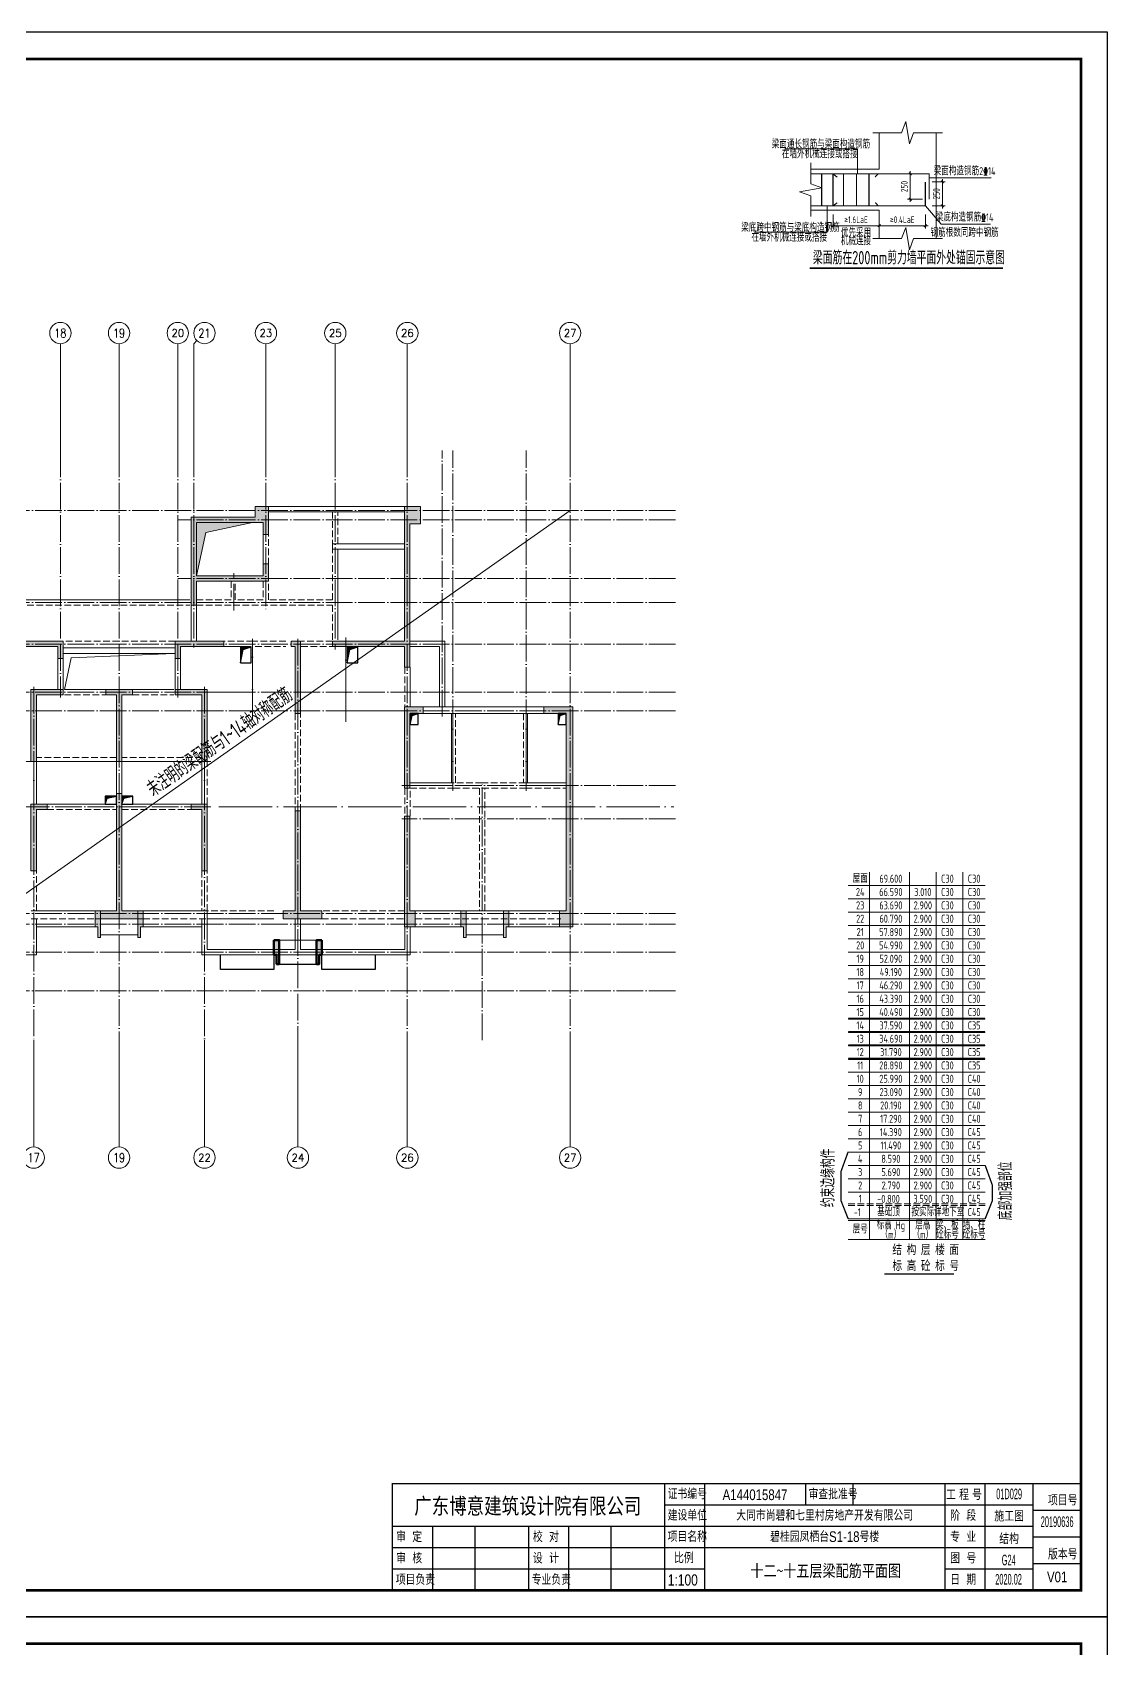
# Model space of a CAD drawing. Extents: x 5874492 to 7194610, y -939842 to -279257.
# Drawn here: x 7098635 to 7138925, y -761352 to -700764 of the extents above; entities that cross this region are included whole.
import ezdxf
from ezdxf.enums import TextEntityAlignment as Align

# ---------------------------------------------------------------- set-up
doc = ezdxf.new("R2010")
doc.units = 0
doc.header["$LTSCALE"] = 1000
doc.linetypes.add('DASH', pattern=[0.35, 0.25, -0.1])
doc.linetypes.add('DOTE', pattern=[2.42, 2, -0.2, 0.02, -0.2])
for name, color, linetype, lineweight in [('A-墙体', 140, 'Continuous', 50), ('A-大样-填充', 8, 'Continuous', 9), ('A-标注-轴号', 3, 'Continuous', 15), ('A-标注-轴号文字', 7, 'Continuous', 15), ('A-轴线-塔楼', 1, 'DOTE', 9), ('A-轴线-隔墙', 41, 'DOTE', 9), ('S-基础-DIM', 3, 'Continuous', 20), ('S-基础-DQ', 6, 'Continuous', 20), ('S-墙柱-HATCH', 251, 'Continuous', 20), ('S-墙柱-REIN', 1, 'Continuous', 20), ('S-墙柱-WALL', 6, 'Continuous', 20), ('S-大样-DIM', 3, 'Continuous', 20), ('S-大样-HATCH', 251, 'Continuous', 20), ('S-大样-实线', 2, 'Continuous', 20), ('S-板-BEAM', 4, 'DASH', 20), ('S-板-BEAM-CON', 2, 'Continuous', 20), ('S-板-板面填充', 251, 'Continuous', 20), ('S-板-模板线条', 140, 'Continuous', 20), ('S-板-洞口边线', 211, 'Continuous', 20), ('S-梁-垂直原位标注', 140, 'Continuous', 20), ('S-轴网-轴号', 3, 'Continuous', 20), ('S-轴网-轴线', 1, 'DOTE', 9), ('S-通用-TEXT', 7, 'Continuous', 20), ('S-通用-THIN', 7, 'Continuous', 20)]:
    doc.layers.add(name, color=color, linetype=linetype, lineweight=lineweight)
for name, color, linetype in [('HOLE', 5, 'Continuous'), ('HOLE_HATCH', 9, 'Continuous'), ('Y-云图图框', 7, 'Continuous')]:
    doc.layers.add(name, color=color, linetype=linetype)
doc.styles.add('_TCH_AXIS', font='COMPLEX.shx', dxfattribs={"bigfont": 'hztxt.shx'})
doc.styles.add('_YT_Name', font='', dxfattribs={"width": 0.8})
doc.styles.add('_YT_Sign_Text', font='ros.shx', dxfattribs={"width": 0.8, "bigfont": 'hztxt.shx'})
doc.styles.add('COMPLEX', font='COMPLEX')
doc.styles.get("Standard").update_dxf_attribs({"font": 'gbenor.shx', "bigfont": 'gbcbig.shx'})
doc.styles.add('TSSD_Dimension', font='tssdeng.shx', dxfattribs={"width": 0.7, "bigfont": 'tssdchn.shx'})
doc.styles.add('TSSD_NORM', font='tssdeng.shx', dxfattribs={"width": 0.7, "bigfont": 'tssdchn.shx'})
doc.styles.add('TSSD_Rein', font='tssdeng.shx', dxfattribs={"width": 0.7, "bigfont": 'hztxt.shx'})
doc.styles.get('_YT_Name').set_extended_font_data('SimHei')
doc.dimstyles.new('TSSD_20_100', dxfattribs={"dimtxt": 250, "dimasz": 100, "dimexe": 100, "dimexo": 250, "dimgap": 100, "dimtad": 1, "dimdec": 0, "dimlfac": 0.2, "dimzin": 0, "dimdsep": 46, "dimtxsty": 'TSSD_Dimension', "dimblk": 'ARCHTICK', "dimcen": 0, "dimdle": 100, "dimclrt": 7, "dimadec": 0, "dimazin": 0, "dimtfac": 1, "dimtdec": 0, "dimtix": 1, "dimtmove": 2, "dimatfit": 3, "dimfxl": 0, "dimtolj": 1, "dimtzin": 0, "dimarcsym": 0})

# ---------------------------------------------------------------- blocks, each defined once
blk = doc.blocks.new('20191023.11405152')
at = {"layer": 'S-大样-HATCH'}
h = blk.add_hatch(color=256, dxfattribs=at)
h.dxf.hatch_style = 1
h.paths.add_polyline_path([(-100, 0), (0, 0), (0, -400), (100, -400), (100, 600), (-100, 600)])
at = {"layer": 'S-大样-实线'}
blk.add_lwpolyline([(-100, 0), (0, 0), (0, -400), (100, -400), (100, 600), (-100, 600)], close=True, dxfattribs=at)
blk = doc.blocks.new('_ArchTick')
at = {"color": 0, "linetype": 'ByBlock', "const_width": 0.4}
blk.add_lwpolyline([(-0.5, -0.5), (0.5, 0.5)], dxfattribs=at)
blk = doc.blocks.new('*D2371')
at = {"layer": 'Defpoints', "color": 0, "transparency": 16777216}
for p in [(5840, 3537), (6546, 3537), (6546, 2583)]:
    blk.add_point(p, dxfattribs=at)
at = {"layer": 'S-基础-DIM', "color": 0, "lineweight": -2, "transparency": 16777216}
for p, q in [((5840, 2483), (5840, 3637)), ((6296, 3537), (5740, 3537)), ((6296, 2583), (5740, 2583))]:
    blk.add_line(p, q, dxfattribs=at)
at = {"layer": 'S-基础-DIM', "color": 0, "lineweight": -2, "transparency": 16777216, "xscale": 100, "yscale": 100, "zscale": 100}
for p, rotation in [((5840, 3537), 90), ((5840, 2583), 270)]:
    blk.add_blockref('_ArchTick', p, dxfattribs=dict(at, rotation=rotation))
at = {"layer": 'S-基础-DIM', "color": 7, "transparency": 16777216, "insert": (5615, 3060), "char_height": 250, "attachment_point": 5, "rotation": 90, "style": 'TSSD_Dimension'}
blk.add_mtext('\\A1;250', dxfattribs=at)
blk = doc.blocks.new('*D2372')
at = {"layer": 'Defpoints', "color": 0, "transparency": 16777216}
for p in [(6405, 3237), (7044, 3237), (6405, 2338)]:
    blk.add_point(p, dxfattribs=at)
at = {"layer": 'S-基础-DIM', "color": 0, "lineweight": -2, "transparency": 16777216}
for p, q in [((6655, 3237), (7144, 3237)), ((7044, 2238), (7044, 3337)), ((6655, 2338), (7144, 2338))]:
    blk.add_line(p, q, dxfattribs=at)
at = {"layer": 'S-基础-DIM', "color": 0, "lineweight": -2, "transparency": 16777216, "xscale": 100, "yscale": 100, "zscale": 100}
for p, rotation in [((7044, 3237), 90), ((7044, 2338), 270)]:
    blk.add_blockref('_ArchTick', p, dxfattribs=dict(at, rotation=rotation))
at = {"layer": 'S-基础-DIM', "color": 7, "transparency": 16777216, "insert": (6819, 2788), "char_height": 250, "attachment_point": 5, "rotation": 90, "style": 'TSSD_Dimension'}
blk.add_mtext('\\A1;250', dxfattribs=at)
blk = doc.blocks.new('*D2369')
at = {"layer": 'Defpoints', "color": 0, "transparency": 16777216}
for p in [(2947, 2257), (4676, 2257), (4676, 1593)]:
    blk.add_point(p, dxfattribs=at)
at = {"layer": 'S-基础-DIM', "color": 0, "lineweight": -2, "transparency": 16777216}
for p, q in [((2947, 2007), (2947, 1493)), ((4676, 2007), (4676, 1493)), ((2847, 1593), (4776, 1593))]:
    blk.add_line(p, q, dxfattribs=at)
at = {"layer": 'S-基础-DIM', "color": 0, "lineweight": -2, "transparency": 16777216, "xscale": 100, "yscale": 100, "zscale": 100, "rotation": 180}
blk.add_blockref('_ArchTick', (2947, 1593), dxfattribs=at)
at = {"layer": 'S-基础-DIM', "color": 0, "lineweight": -2, "transparency": 16777216, "xscale": 100, "yscale": 100, "zscale": 100}
blk.add_blockref('_ArchTick', (4676, 1593), dxfattribs=at)
at = {"layer": 'S-基础-DIM', "color": 7, "transparency": 16777216, "insert": (3811, 1818), "char_height": 250, "attachment_point": 5, "style": 'TSSD_Dimension'}
blk.add_mtext('\\A1;≥1.6LaE', dxfattribs=at)
blk = doc.blocks.new('*D2370')
at = {"layer": 'Defpoints', "color": 0, "transparency": 16777216}
for p in [(4676, 2257), (6405, 2257), (6405, 1593)]:
    blk.add_point(p, dxfattribs=at)
at = {"layer": 'S-基础-DIM', "color": 0, "lineweight": -2, "transparency": 16777216}
for p, q in [((4676, 2007), (4676, 1493)), ((6405, 2007), (6405, 1493)), ((4576, 1593), (6505, 1593))]:
    blk.add_line(p, q, dxfattribs=at)
at = {"layer": 'S-基础-DIM', "color": 0, "lineweight": -2, "transparency": 16777216, "xscale": 100, "yscale": 100, "zscale": 100, "rotation": 180}
blk.add_blockref('_ArchTick', (4676, 1593), dxfattribs=at)
at = {"layer": 'S-基础-DIM', "color": 0, "lineweight": -2, "transparency": 16777216, "xscale": 100, "yscale": 100, "zscale": 100}
blk.add_blockref('_ArchTick', (6405, 1593), dxfattribs=at)
at = {"layer": 'S-基础-DIM', "color": 7, "transparency": 16777216, "insert": (5540, 1818), "char_height": 250, "attachment_point": 5, "style": 'TSSD_Dimension'}
blk.add_mtext('\\A1;≥0.4LaE', dxfattribs=at)
blk = doc.blocks.new('ECMCTK_A1_横_单行图名--0')
for p, q in [((674.98, 50), (674.98, 26)), ((675, 50), (675, 10)), ((689.98, 50), (689.98, 10)), ((727.8, 50), (727.8, 42)), ((745.48, 50), (745.48, 42)), ((780, 50), (780, 10)), ((795, 50), (795, 10)), ((813, 50.01), (831, 50)), ((813, 50.01), (813, 10)), ((675, 42), (813, 42)), ((813, 40.01), (831, 40.01)), ((573, 34), (813, 34)), ((588, 34), (588, 10)), ((604, 10), (604, 34)), ((624, 34), (624, 10)), ((639, 34), (639, 10)), ((655, 10), (655, 34)), ((573, 26), (813, 26)), ((813, 30.01), (831, 30)), ((813, 20), (831, 20)), ((573, 18), (689.96, 18)), ((780, 18), (813, 18))]:
    blk.add_line(p, q)
at = {"color": 4}
blk.add_lwpolyline([(0, 0), (841, 0), (841, 594), (0, 594)], close=True, dxfattribs=at)
for points, const_width in [([(25, 10), (831, 10), (831, 584), (25, 584)], 1), ([(573, 10), (831, 10), (831, 50), (573, 50)], 0.45)]:
    blk.add_lwpolyline(points, close=True, dxfattribs=dict(const_width=const_width))
at = {"const_width": 0.45}
for points in [[(573, 10), (573, 50.01), (813, 50.01)], [(813, 50.01), (813, 10)]]:
    blk.add_lwpolyline(points, dxfattribs=at)
at = {"style": '_YT_Sign_Text', "width": 0.8}
for s, p in [('证书编号', (676.15, 44.14)), ('审查批准号', (728.91, 44.06)), ('工 程 号', (780.47, 43.85)), ('项目号', (818.65, 41.8)), ('建设单位', (676.15, 36.14)), ('阶  段', (782.01, 36.05)), ('审  定', (574.41, 28.05)), ('校  对', (625.66, 28.05)), ('项目名称', (676.15, 28.14)), ('专  业', (782.01, 28.05)), ('审  核', (574.41, 20.05)), ('设  计', (625.66, 20.05)), ('比例', (678.54, 20.16)), ('图  号', (782.01, 20.05)), ('版本号', (818.65, 21.55)), ('项目负责', (574.27, 12.05)), ('专业负责', (625.21, 12.05)), ('日  期', (782.01, 12.05))]:
    blk.add_text(s, height=4, dxfattribs=at).set_placement(p)
at = {"color": 80, "flags": 3}
for tag, height, p in [('YTHQINS', 3, (34.31, 585.5)), ('ECMCKEY', 3, (292.07, 288.23)), ('YTTQINS', 5.62, (848.03, 12.81)), ('YTFRAME', 3, (652.76, 5.84)), ('YTBARCODE_T1', 3, (749.78, 5.95))]:
    blk.add_attdef(tag, text='', height=height, dxfattribs=at).set_placement(p, align=Align.MIDDLE_CENTER)
for tag, height, style, width, p in [('工程号', 4, '_YT_Sign_Text', 0.5, (804.08, 44.12)), ('设计单位', 6, '_YT_Name', 0.8, (623.75, 38.6)), ('证书编号', 4, '_YT_Sign_Text', 0.8, (708.87, 43.81)), ('审查批准号', 4, '_YT_Sign_Text', 0.8, (761.06, 43.81)), ('建设单位', 4, '_YT_Sign_Text', 0.8, (734.96, 36.11)), ('阶段', 4, '_YT_Sign_Text', 0.8, (804.08, 35.81)), ('项目号', 4, '_YT_Sign_Text', 0.5, (822.08, 33.72)), ('项目名称', 4, '_YT_Sign_Text', 0.8, (734.96, 28.11)), ('专业', 4, '_YT_Sign_Text', 0.8, (804.08, 27.31)), ('图纸名称', 4.5, '_YT_Name', 0.8, (735.39, 15.06)), ('图纸编号', 4, '_YT_Sign_Text', 0.5, (803.93, 19.36)), ('出图比例', 4.2, '_YT_Sign_Text', 0.8, (681.82, 11.78)), ('日期', 4, '_YT_Sign_Text', 0.5, (803.88, 12.13)), ('版本号', 4, '_YT_Sign_Text', 0.8, (822.08, 13))]:
    blk.add_attdef(tag, text='', height=height, dxfattribs=dict(style=style, width=width)).set_placement(p, align=Align.CENTER)
at = {"style": '_YT_Sign_Text', "width": 0.8, "flags": 3}
for tag, p, height in [('[审定人]', (590.95, 27.81), 4.1), ('{审定人}', (605.87, 26.45), 6.24), ('[校对人]', (642.23, 27.82), 4.1), ('{校对人}', (658.35, 26.53), 6.24), ('[审核人]', (591.01, 19.76), 4.1), ('{审核人}', (606.98, 18.44), 6.24), ('[设计人]', (642.47, 20.21), 4.1), ('{设计人}', (658.48, 18.54), 6.24), ('[项目负责人]', (590.78, 12.01), 4.1), ('{项目负责人}', (608.28, 10.72), 6.24), ('[专业负责人]', (642.74, 11.77), 4.1), ('{专业负责人}', (658.58, 10.36), 6.24)]:
    blk.add_attdef(tag, p, '', height=height, dxfattribs=at)
at = {"color": 80, "flags": 3}
for tag, p in [('YTBZSIT', (25, 10)), ('EXT_TK_LEFT', (25, 10)), ('YTQRCODE', (551.04, 11.91))]:
    blk.add_attdef(tag, p, '', height=3, dxfattribs=at)
blk = doc.blocks.new('24F')
at = {"layer": 'S-通用-TEXT'}
for p, q in [((1009, 14568), (6141, 14568)), ((1009, 14568), (6141, 14568)), ((1809, 15068), (1809, 1293)), ((3309, 15068), (3309, 1293)), ((4309, 1293), (4309, 15068)), ((5309, 1293), (5309, 15068)), ((1009, 14068), (6141, 14068)), ((1009, 13568), (6141, 13568)), ((1009, 13068), (6141, 13068)), ((1009, 12568), (6141, 12568)), ((1009, 12068), (6141, 12068)), ((1009, 11568), (6141, 11568)), ((1009, 11068), (6141, 11068)), ((1009, 10568), (6141, 10568)), ((1009, 10068), (6141, 10068)), ((1009, 9568), (6141, 9568)), ((1009, 9068), (6141, 9068)), ((1009, 8568), (6141, 8568)), ((1009, 8068), (6141, 8068)), ((1009, 7568), (6141, 7568)), ((1009, 7068), (6141, 7068)), ((1009, 6568), (6141, 6568)), ((1009, 6068), (6141, 6068)), ((1009, 5568), (6141, 5568)), ((1009, 5068), (6141, 5068)), ((1009, 4568), (6141, 4568)), ((1009, 4068), (6141, 4068)), ((1009, 3568), (6141, 3568)), ((1009, 3068), (6141, 3068)), ((1009, 2068), (6141, 2068)), ((1009, 2007), (6141, 2007)), ((1009, 1293), (6141, 1293))]:
    blk.add_line(p, q, dxfattribs=at)
at = {"layer": 'S-通用-TEXT', "linetype": 'DASH'}
for p, q in [((1009, 2629), (6141, 2629)), ((1009, 2568), (6141, 2568)), ((1009, 2568), (6141, 2568)), ((1009, 2568), (6141, 2568))]:
    blk.add_line(p, q, dxfattribs=at)
at = {"layer": 'S-通用-TEXT'}
for points in [[(1009, 4586, 50, 50, 0), (744, 3854, 50, 50, 0), (745, 2735, 50, 50, 0), (1009, 2068, 0, 0, 0)], [(6141, 4074, 50, 50, 0), (6406, 3342, 50, 50, 0), (6406, 2735, 50, 50, 0), (6141, 2068, 0, 0, 0)]]:
    blk.add_lwpolyline(points, format="xyseb", dxfattribs=at)
at = {"layer": 'S-通用-TEXT', "const_width": 50}
blk.add_lwpolyline([(2361, 0), (4977, 0)], dxfattribs=at)
at = {"layer": 'S-通用-TEXT', "style": 'TSSD_Rein', "width": 0.7}
for s, p in [('屋面', (1459, 14818)), ('69.600', (2609, 14818)), ('C30', (4728, 14818)), ('C30', (5728, 14818)), ('24', (1459, 14318)), ('23', (1459, 13818)), ('66.590', (2609, 14318)), ('63.690', (2609, 13818)), ('2.900', (3806, 13818)), ('3.010', (3806, 14318)), ('C30', (4728, 14318)), ('C30', (4728, 13818)), ('C30', (5728, 14318)), ('C30', (5728, 13818)), ('22', (1459, 13318)), ('60.790', (2609, 13318)), ('2.900', (3806, 13318)), ('C30', (4728, 13318)), ('C30', (5728, 13318)), ('21', (1459, 12818)), ('57.890', (2609, 12818)), ('2.900', (3806, 12818)), ('C30', (4728, 12818)), ('C30', (5728, 12818)), ('20', (1459, 12318)), ('54.990', (2609, 12318)), ('2.900', (3806, 12318)), ('C30', (4728, 12318)), ('C30', (5728, 12318)), ('19', (1459, 11818)), ('52.090', (2609, 11818)), ('2.900', (3806, 11818)), ('C30', (4728, 11818)), ('C30', (5728, 11818)), ('18', (1459, 11318)), ('17', (1459, 10818)), ('46.290', (2609, 10818)), ('49.190', (2609, 11318)), ('2.900', (3806, 11318)), ('2.900', (3806, 10818)), ('C30', (4728, 11318)), ('C30', (4728, 10818)), ('C30', (5728, 11318)), ('C30', (5728, 10818)), ('16', (1459, 10318)), ('43.390', (2609, 10318)), ('2.900', (3806, 10318)), ('C30', (4728, 10318)), ('C30', (5728, 10318)), ('15', (1459, 9818)), ('40.490', (2609, 9818)), ('2.900', (3806, 9818)), ('C30', (4728, 9818)), ('C30', (5728, 9818)), ('14', (1459, 9318)), ('37.590', (2609, 9318)), ('2.900', (3806, 9318)), ('C30', (4728, 9318)), ('13', (1459, 8818)), ('34.690', (2609, 8818)), ('2.900', (3806, 8818)), ('C30', (4728, 8818)), ('12', (1459, 8318)), ('11', (1459, 7818)), ('28.890', (2609, 7818)), ('31.790', (2609, 8318)), ('2.900', (3806, 8318)), ('2.900', (3806, 7818)), ('C30', (4728, 8318)), ('C30', (4728, 7818)), ('10', (1459, 7318)), ('25.990', (2609, 7318)), ('2.900', (3806, 7318)), ('C30', (4728, 7318)), ('C40', (5728, 7318)), ('9', (1459, 6818)), ('23.090', (2609, 6818)), ('2.900', (3806, 6818)), ('C30', (4728, 6818)), ('C40', (5728, 6818)), ('8', (1459, 6318)), ('20.190', (2609, 6318)), ('2.900', (3806, 6318)), ('C30', (4728, 6318)), ('C40', (5728, 6318)), ('7', (1459, 5818)), ('6', (1459, 5318)), ('14.390', (2609, 5318)), ('17.290', (2609, 5818)), ('2.900', (3806, 5818)), ('2.900', (3806, 5318)), ('C30', (4728, 5818)), ('C30', (4728, 5318)), ('C40', (5728, 5818)), ('5', (1459, 4818)), ('11.490', (2609, 4818)), ('2.900', (3806, 4818)), ('C30', (4728, 4818)), ('4', (1459, 4318)), ('8.590', (2609, 4318)), ('2.900', (3806, 4318)), ('C30', (4728, 4318)), ('3', (1459, 3818)), ('5.690', (2609, 3818)), ('2.900', (3806, 3818)), ('C30', (4728, 3818)), ('2', (1459, 3318)), ('2.790', (2609, 3318)), ('2.900', (3806, 3318)), ('C30', (4728, 3318)), ('-1', (1349, 2318)), ('1', (1459, 2818)), ('-0.800', (2520, 2818)), ('基础顶', (2520, 2318)), ('按实际', (3806, 2318)), ('3.590', (3806, 2818)), ('详地下室', (4792, 2318)), ('C30', (4728, 2818)), ('层号', (1459, 1674)), ('标高 Hg', (2609, 1827)), ('层高', (3806, 1827)), ('梁、板', (4726, 1833)), ('墙、柱', (5726, 1833)), ('（m）', (2609, 1475)), ('（m）', (3806, 1475)), ('砼标号', (4726, 1480)), ('砼标号', (5726, 1480))]:
    blk.add_text(s, height=300, dxfattribs=at).set_placement(p, align=Align.MIDDLE_CENTER)
at = {"layer": 'S-通用-TEXT', "color": 6, "style": 'TSSD_Rein', "width": 0.7}
for s, p in [('C35', (5728, 9318)), ('C35', (5728, 8818)), ('C35', (5728, 8318)), ('C35', (5728, 7818)), ('C45', (5728, 5318)), ('C45', (5728, 4818)), ('C45', (5728, 4318)), ('C45', (5728, 3818)), ('C45', (5728, 3318)), ('C45', (5728, 2818)), ('C45', (5728, 2318))]:
    blk.add_text(s, height=300, dxfattribs=at).set_placement(p, align=Align.MIDDLE_CENTER)
at = {"layer": 'S-通用-TEXT', "color": 7, "style": 'TSSD_Rein', "width": 0.7}
for s, p in [('约束边缘构件', (500, 2502)), ('底部加强部位', (7150, 2013))]:
    blk.add_text(s, height=500, rotation=90, dxfattribs=at).set_placement(p)
at = {"layer": 'S-通用-TEXT', "style": 'TSSD_NORM', "width": 0.7}
for s, p in [('结 构 层 楼 面 ', (2665, 706)), ('标 高 砼 标 号', (2665, 106))]:
    blk.add_text(s, height=400, dxfattribs=at).set_placement(p)
blk = doc.blocks.new('sfdhgfjhgfkjhgkjhgk')
at = {"layer": 'S-板-BEAM'}
for p, q in [((6627091, -1417404), (6627091, -1418704)), ((6627291, -1418604), (6627291, -1417404)), ((6624691, -1419379), (6624691, -1418254)), ((6627091, -1418704), (6627091, -1420704)), ((6623291, -1420004), (6623291, -1420704)), ((6623441, -1420704), (6623441, -1420004)), ((6624491, -1420004), (6624491, -1420704)), ((6624691, -1420704), (6624691, -1420004)), ((6623291, -1420704), (6621991, -1420704)), ((6624491, -1420704), (6623441, -1420704)), ((6627091, -1420704), (6624691, -1420704)), ((6615291, -1420904), (6621741, -1420904)), ((6621991, -1420904), (6623366, -1420904)), ((6623366, -1420904), (6627091, -1420904)), ((6627091, -1420904), (6627091, -1422204)), ((6621191, -1422254), (6616991, -1422254)), ((6624116, -1422254), (6623016, -1422254)), ((6625341, -1422254), (6624116, -1422254)), ((6624191, -1422454), (6625341, -1422454)), ((6627091, -1422254), (6625916, -1422254)), ((6625916, -1422454), (6627641, -1422454)), ((6629791, -1423224), (6629791, -1424704)), ((6617041, -1424254), (6618591, -1424254)), ((6619591, -1424254), (6621141, -1424254)), ((6625691, -1424954), (6625691, -1428604)), ((6625891, -1428604), (6625891, -1424954)), ((6631691, -1427554), (6631691, -1424954)), ((6634241, -1424954), (6634241, -1427554)), ((6618991, -1426604), (6615991, -1426604)), ((6622191, -1426604), (6619191, -1426604)), ((6622391, -1428354), (6622391, -1426754)), ((6629791, -1427754), (6629791, -1428804)), ((6629991, -1427754), (6631616, -1427754)), ((6629991, -1428804), (6629991, -1427754)), ((6632691, -1427554), (6631616, -1427554)), ((6631616, -1427754), (6632691, -1427754)), ((6632591, -1427754), (6632591, -1432354)), ((6634316, -1427554), (6632691, -1427554)), ((6632691, -1427754), (6634316, -1427754)), ((6632791, -1432354), (6632791, -1427754)), ((6634316, -1427754), (6635841, -1427754)), ((6616391, -1428554), (6618991, -1428554)), ((6619191, -1428554), (6621791, -1428554)), ((6615991, -1432354), (6615991, -1430854)), ((6622191, -1430854), (6622191, -1432354)), ((6622391, -1432354), (6622391, -1430854)), ((6615791, -1432654), (6618191, -1432654)), ((6619991, -1432654), (6622391, -1432654)), ((6624891, -1432354), (6622391, -1432354)), ((6629791, -1432354), (6626691, -1432354)), ((6626691, -1432654), (6629791, -1432654)), ((6630191, -1432654), (6632691, -1432654)), ((6632691, -1432654), (6635641, -1432654))]:
    blk.add_line(p, q, dxfattribs=at)
at = {"layer": 'S-板-BEAM-CON'}
for p, q in [((6627191, -1417204), (6624691, -1417204)), ((6624691, -1417404), (6627191, -1417404)), ((6629791, -1417204), (6627191, -1417204)), ((6627191, -1417404), (6629791, -1417404)), ((6624491, -1418254), (6624491, -1419379)), ((6629791, -1418604), (6627091, -1418604)), ((6627091, -1418804), (6629791, -1418804)), ((6627291, -1422204), (6627291, -1418804)), ((6621741, -1420704), (6615291, -1420704)), ((6621791, -1420904), (6621791, -1422254)), ((6621991, -1422254), (6621991, -1420904)), ((6616991, -1422504), (6621191, -1422504)), ((6623016, -1422454), (6624041, -1422454)), ((6631291, -1422254), (6629991, -1422254)), ((6629991, -1422454), (6631091, -1422454)), ((6631091, -1422454), (6631091, -1424704)), ((6631291, -1424704), (6631291, -1422254)), ((6616791, -1422894), (6616791, -1424054)), ((6616991, -1422704), (6621191, -1422704)), ((6616991, -1424054), (6616991, -1422894)), ((6621191, -1422894), (6621191, -1424054)), ((6621391, -1424054), (6621391, -1422894)), ((6629991, -1424704), (6629991, -1423224)), ((6618591, -1424054), (6617041, -1424054)), ((6621141, -1424054), (6619591, -1424054)), ((6631191, -1424704), (6630491, -1424704)), ((6630491, -1424954), (6631191, -1424954)), ((6631616, -1424704), (6631191, -1424704)), ((6631191, -1424954), (6631616, -1424954)), ((6631541, -1424954), (6631541, -1427554)), ((6634316, -1424704), (6631616, -1424704)), ((6634316, -1424954), (6631616, -1424954)), ((6631616, -1424954), (6634316, -1424954)), ((6635001, -1424704), (6634316, -1424704)), ((6634316, -1424954), (6635001, -1424954)), ((6634391, -1427554), (6634391, -1424954)), ((6615991, -1426754), (6618991, -1426754)), ((6615991, -1428354), (6615991, -1426754)), ((6618991, -1426754), (6618991, -1428354)), ((6619191, -1426754), (6622191, -1426754)), ((6619191, -1426754), (6619191, -1428354)), ((6622191, -1426754), (6622191, -1428354)), ((6631616, -1427554), (6629991, -1427554)), ((6635841, -1427554), (6634316, -1427554)), ((6618991, -1428354), (6616391, -1428354)), ((6621791, -1428354), (6619191, -1428354)), ((6618191, -1432354), (6615791, -1432354)), ((6615991, -1434004), (6615991, -1432654)), ((6622391, -1432354), (6619991, -1432354)), ((6622191, -1432654), (6622191, -1434004)), ((6622391, -1433804), (6622391, -1432354)), ((6622391, -1432654), (6624891, -1432654)), ((6625691, -1432654), (6625691, -1433804)), ((6625891, -1433804), (6625891, -1432654)), ((6632691, -1432354), (6630191, -1432354)), ((6635641, -1432354), (6632691, -1432354)), ((6629791, -1432954), (6629791, -1433804)), ((6629991, -1434004), (6629991, -1432954)), ((6612391, -1434004), (6615991, -1434004)), ((6622191, -1434004), (6625791, -1434004)), ((6625691, -1433804), (6622391, -1433804)), ((6625791, -1434004), (6629991, -1434004)), ((6629791, -1433804), (6625891, -1433804))]:
    blk.add_line(p, q, dxfattribs=at)
at = {"layer": 'S-板-模板线条', "lineweight": -3}
for p, q in [((6622891, -1434554), (6622891, -1434004)), ((6624891, -1434004), (6624891, -1434554)), ((6626691, -1434554), (6626691, -1434004)), ((6628691, -1434004), (6628691, -1434554)), ((6624891, -1434554), (6622891, -1434554)), ((6625091, -1434354), (6626491, -1434354)), ((6628691, -1434554), (6626691, -1434554))]:
    blk.add_line(p, q, dxfattribs=at)
at = {"layer": 'S-板-模板线条', "ltscale": 0.5}
blk.add_lwpolyline([(6636091, -1432954), (6633591, -1432954), (6633591, -1433354), (6633491, -1433354), (6633491, -1433254), (6632091, -1433254), (6632091, -1433354), (6631991, -1433354), (6631991, -1432954), (6629991, -1432954), (6629991, -1434004), (6626691, -1434004), (6626691, -1433454), (6624891, -1433454), (6624891, -1434004), (6622191, -1434004), (6622191, -1432954), (6619891, -1432954), (6619891, -1433354), (6619791, -1433354), (6619791, -1433254), (6618391, -1433254), (6618391, -1433354), (6618291, -1433354), (6618291, -1432954), (6615991, -1432954), (6615991, -1434004), (6613291, -1434004)], dxfattribs=at)
blk = doc.blocks.new('_AXISO')
blk.add_circle((0, 0), 0.5)
at = {"layer": 'S-轴网-轴号', "style": 'COMPLEX', "width": 1.041667}
blk.add_attdef('A', text='', height=0.56, dxfattribs=at).set_placement((-0.25, -0.28), (0.25, -0.28), align=Align.FIT)
blk = doc.blocks.new('ZHOUWANG3')
at = {"layer": 'A-标注-轴号'}
for p, q in [((116752, 248942), (116752, 252942)), ((118952, 248942), (118952, 252942)), ((121152, 248942), (121152, 252942)), ((121869, 253059), (121752, 252942)), ((121752, 248942), (121752, 252942)), ((124452, 248942), (124452, 252942)), ((127052, 248942), (127052, 252942)), ((129752, 248942), (129752, 252942)), ((135852, 248942), (135852, 252942)), ((115752, 226834), (115752, 222834)), ((118952, 226834), (118952, 222834)), ((122152, 226834), (122152, 222834)), ((125652, 226834), (125652, 222834)), ((129752, 226834), (129752, 222834)), ((135852, 226834), (135852, 222834))]:
    blk.add_line(p, q, dxfattribs=at)
at = {"layer": 'A-轴线-塔楼', "linetype": 'DOTE', "ltscale": 0.5}
for p, q in [((116752, 248942), (116752, 239686)), ((118952, 248942), (118952, 226834)), ((121152, 248942), (121152, 239686)), ((121752, 248942), (121752, 241550)), ((124452, 248942), (124452, 242986)), ((127052, 248942), (127052, 241486)), ((129752, 248942), (129752, 226834)), ((135852, 248942), (135852, 226834)), ((139798, 246686), (85362, 246686)), ((139798, 246336), (121152, 246336)), ((139798, 244136), (121152, 244136)), ((139798, 243236), (85362, 243236)), ((125652, 241886), (125652, 226834)), ((139798, 241686), (85362, 241686)), ((115752, 240086), (115752, 226834)), ((122152, 240086), (122152, 225988)), ((139798, 239886), (85362, 239886)), ((139798, 239186), (85362, 239186)), ((122394, 235586), (101608, 235586)), ((139798, 231586), (85362, 231586)), ((139798, 228686), (85362, 228686))]:
    blk.add_line(p, q, dxfattribs=at)
at = {"layer": 'A-轴线-隔墙', "ltscale": 0.5}
for p, q in [((131052, 238966), (131052, 248942)), ((131452, 236186), (131452, 248942)), ((134202, 236186), (134202, 248942)), ((123252, 242936), (123252, 244336)), ((123952, 238886), (123952, 241886)), ((127452, 238770), (127452, 241936)), ((122394, 237286), (101608, 237286)), ((139798, 236386), (129552, 236386)), ((132552, 226834), (132552, 236486)), ((139798, 235136), (129552, 235136)), ((139798, 231186), (85362, 231186)), ((139798, 230136), (85362, 230136))]:
    blk.add_line(p, q, dxfattribs=at)
at = {"layer": 'A-标注-轴号'}
ref = blk.add_blockref('_AXISO', (116752, 253342), dxfattribs=dict(at, xscale=800, yscale=800, zscale=800))
ref.add_attrib('A', '18', dxfattribs={"layer": 'A-标注-轴号文字', "ltscale": 0.2, "height": 328.4, "style": '_TCH_AXIS'}).set_placement((116525, 253178), (116979, 253178), align=Align.FIT)
ref = blk.add_blockref('_AXISO', (118952, 253342), dxfattribs=dict(at, xscale=800, yscale=800, zscale=800))
ref.add_attrib('A', '19', dxfattribs={"layer": 'A-标注-轴号文字', "ltscale": 0.2, "height": 328.4, "style": '_TCH_AXIS'}).set_placement((118725, 253178), (119179, 253178), align=Align.FIT)
ref = blk.add_blockref('_AXISO', (121152, 253342), dxfattribs=dict(at, xscale=800, yscale=800, zscale=800))
ref.add_attrib('A', '20', dxfattribs={"layer": 'A-标注-轴号文字', "ltscale": 0.2, "height": 294.3, "style": '_TCH_AXIS'}).set_placement((120914, 253195), (121390, 253195), align=Align.FIT)
ref = blk.add_blockref('_AXISO', (122152, 253342), dxfattribs=dict(at, xscale=800, yscale=800, zscale=800))
ref.add_attrib('A', '21', dxfattribs={"layer": 'A-标注-轴号文字', "ltscale": 0.2, "height": 328.4, "style": '_TCH_AXIS'}).set_placement((121925, 253178), (122379, 253178), align=Align.FIT)
ref = blk.add_blockref('_AXISO', (124452, 253342), dxfattribs=dict(at, xscale=800, yscale=800, zscale=800))
ref.add_attrib('A', '23', dxfattribs={"layer": 'A-标注-轴号文字', "ltscale": 0.2, "height": 294.3, "style": '_TCH_AXIS'}).set_placement((124214, 253195), (124690, 253195), align=Align.FIT)
ref = blk.add_blockref('_AXISO', (127052, 253342), dxfattribs=dict(at, xscale=800, yscale=800, zscale=800))
ref.add_attrib('A', '25', dxfattribs={"layer": 'A-标注-轴号文字', "ltscale": 0.2, "height": 294.3, "style": '_TCH_AXIS'}).set_placement((126814, 253195), (127290, 253195), align=Align.FIT)
ref = blk.add_blockref('_AXISO', (129752, 253342), dxfattribs=dict(at, xscale=800, yscale=800, zscale=800))
ref.add_attrib('A', '26', dxfattribs={"layer": 'A-标注-轴号文字', "ltscale": 0.2, "height": 294.3, "style": '_TCH_AXIS'}).set_placement((129514, 253195), (129990, 253195), align=Align.FIT)
ref = blk.add_blockref('_AXISO', (135852, 253342), dxfattribs=dict(at, xscale=800, yscale=800, zscale=800))
ref.add_attrib('A', '27', dxfattribs={"layer": 'A-标注-轴号文字', "ltscale": 0.2, "height": 294.3, "style": '_TCH_AXIS'}).set_placement((135614, 253195), (136090, 253195), align=Align.FIT)
ref = blk.add_blockref('_AXISO', (115752, 222434), dxfattribs=dict(at, xscale=800, yscale=800, zscale=800))
ref.add_attrib('A', '17', dxfattribs={"layer": 'A-标注-轴号文字', "ltscale": 0.2, "height": 328.4, "style": '_TCH_AXIS'}).set_placement((115525, 222269), (115979, 222269), align=Align.FIT)
ref = blk.add_blockref('_AXISO', (118952, 222434), dxfattribs=dict(at, xscale=800, yscale=800, zscale=800))
ref.add_attrib('A', '19', dxfattribs={"layer": 'A-标注-轴号文字', "ltscale": 0.2, "height": 328.4, "style": '_TCH_AXIS'}).set_placement((118725, 222269), (119179, 222269), align=Align.FIT)
ref = blk.add_blockref('_AXISO', (122152, 222434), dxfattribs=dict(at, xscale=800, yscale=800, zscale=800))
ref.add_attrib('A', '22', dxfattribs={"layer": 'A-标注-轴号文字', "ltscale": 0.2, "height": 294.3, "style": '_TCH_AXIS'}).set_placement((121914, 222286), (122390, 222286), align=Align.FIT)
ref = blk.add_blockref('_AXISO', (125652, 222434), dxfattribs=dict(at, xscale=800, yscale=800, zscale=800))
ref.add_attrib('A', '24', dxfattribs={"layer": 'A-标注-轴号文字', "ltscale": 0.2, "height": 282.2, "style": '_TCH_AXIS'}).set_placement((125410, 222293), (125894, 222293), align=Align.FIT)
ref = blk.add_blockref('_AXISO', (129752, 222434), dxfattribs=dict(at, xscale=800, yscale=800, zscale=800))
ref.add_attrib('A', '26', dxfattribs={"layer": 'A-标注-轴号文字', "ltscale": 0.2, "height": 294.3, "style": '_TCH_AXIS'}).set_placement((129514, 222286), (129990, 222286), align=Align.FIT)
ref = blk.add_blockref('_AXISO', (135852, 222434), dxfattribs=dict(at, xscale=800, yscale=800, zscale=800))
ref.add_attrib('A', '27', dxfattribs={"layer": 'A-标注-轴号文字', "ltscale": 0.2, "height": 294.3, "style": '_TCH_AXIS'}).set_placement((135614, 222286), (136090, 222286), align=Align.FIT)
blk = doc.blocks.new('sgjhfgjhgj')
at = {"layer": 'HOLE_HATCH', "ltscale": 0.5}
for points in [[(295419, 605212), (295819, 605212), (295519, 605112), (295419, 604612)], [(299419, 605212), (299819, 605212), (299519, 605112), (299419, 604612)], [(301769, 602712), (302069, 602712), (301844, 602637), (301769, 602292)], [(307319, 602712), (307619, 602712), (307394, 602637), (307319, 602292)], [(290348, 599612), (290769, 599612), (290423, 599537), (290348, 599312)], [(290969, 599612), (291381, 599612), (291044, 599537), (290969, 599312)]]:
    blk.add_hatch(color=256, dxfattribs=at).paths.add_polyline_path(points)
at = {"layer": 'HOLE', "ltscale": 0.5}
for points in [[(295419, 604612), (295819, 604612), (295819, 605212), (295419, 605212)], [(299419, 604612), (299819, 604612), (299819, 605212), (299419, 605212)], [(301769, 602292), (302069, 602292), (302069, 602712), (301769, 602712)], [(307319, 602292), (307619, 602292), (307619, 602712), (307319, 602712)], [(290348, 599312), (290769, 599312), (290769, 599612), (290348, 599612)], [(290969, 599312), (291381, 599312), (291381, 599612), (290969, 599612)]]:
    blk.add_lwpolyline(points, close=True, dxfattribs=at)
for points in [[(295419, 604612), (295519, 605112), (295819, 605212)], [(299419, 604612), (299519, 605112), (299819, 605212)], [(301769, 602292), (301844, 602637), (302069, 602712)], [(307319, 602292), (307394, 602637), (307619, 602712)], [(290348, 599312), (290423, 599537), (290769, 599612)], [(290969, 599312), (291044, 599537), (291381, 599612)]]:
    blk.add_lwpolyline(points, dxfattribs=at)
blk = doc.blocks.new('safhgfjhgfj')
at = {"layer": 'S-墙柱-HATCH', "ltscale": 0.2}
h = blk.add_hatch(color=256, dxfattribs=at)
h.paths.add_polyline_path([(6336110, -688648), (6336110, -694018), (6335910, -694018), (6335910, -693248), (6333210, -693248), (6333210, -693048), (6333310, -693048), (6335910, -693048), (6335910, -687998), (6336510, -687998), (6336510, -688648)])
h.paths.add_polyline_path([(6312710, -703448), (6312710, -703148), (6311910, -703148), (6311910, -698748), (6311710, -698748), (6311710, -703148), (6310910, -703148), (6310910, -703448)])
h.paths.add_polyline_path([(6311910, -697548), (6311710, -697548), (6311710, -695048), (6311310, -695048), (6311310, -694848), (6312310, -694848), (6312310, -695048), (6311910, -695048)])
h.paths.add_polyline_path([(6325110, -697548), (6325310, -697548), (6325310, -695048), (6325710, -695048), (6325710, -694848), (6324710, -694848), (6324710, -695048), (6325110, -695048)])
h.paths.add_polyline_path([(6324310, -703448), (6324310, -703148), (6325110, -703148), (6325110, -698748), (6325310, -698748), (6325310, -703148), (6326110, -703148), (6326110, -703448)])
h.paths.add_polyline_path([(6331360, -703448), (6331360, -703148), (6331810, -703148), (6331810, -699398), (6332010, -699398), (6332010, -703148), (6332810, -703148), (6332810, -703448)])
h.paths.add_polyline_path([(6332010, -695748), (6331810, -695748), (6331810, -693248), (6331660, -693248), (6331660, -693048), (6332010, -693048)])
h.paths.add_polyline_path([(6336310, -703148), (6336110, -703148), (6336110, -699598), (6335910, -699598), (6335910, -703748), (6336310, -703748)])
h.paths.add_polyline_path([(6336610, -695748), (6336110, -695748), (6336110, -698548), (6335910, -698548), (6335910, -695498), (6336610, -695498)])
h.paths.add_polyline_path([(6319410, -703448), (6319410, -703148), (6318610, -703148), (6318610, -699398), (6318410, -699398), (6318410, -703148), (6317610, -703148), (6317610, -703448)])
h.paths.add_polyline_path([(6318410, -695748), (6318610, -695748), (6318610, -693248), (6318960, -693248), (6318960, -693048), (6318060, -693048), (6318060, -693248), (6318410, -693248)])
h.paths.add_polyline_path([(6307910, -693048), (6307910, -693248), (6309510, -693248), (6309510, -693688), (6309710, -693688), (6309710, -693048)])
h.paths.add_polyline_path([(6314110, -693248), (6315860, -693248), (6315860, -693048), (6313910, -693048), (6313910, -693688), (6314110, -693688)])
h.paths.add_polyline_path([(6322910, -693248), (6321160, -693248), (6321160, -693048), (6323110, -693048), (6323110, -693688), (6322910, -693688)])
h.paths.add_polyline_path([(6329135, -693048), (6329135, -693248), (6327510, -693248), (6327510, -693688), (6327310, -693688), (6327310, -693048)])
h.paths.add_polyline_path([(6321360, -691748), (6321360, -690648), (6319760, -690648), (6319760, -688348), (6317260, -688348), (6317260, -690648), (6315660, -690648), (6315660, -691748), (6315860, -691748), (6315860, -690848), (6317960, -690848), (6317960, -690648), (6317460, -690648), (6317460, -688548), (6319560, -688548), (6319560, -690648), (6319060, -690648), (6319060, -690848), (6321160, -690848), (6321160, -691748)])
h.paths.add_polyline_path([(6307910, -690498), (6307910, -691698), (6308110, -691698), (6308110, -687998), (6305610, -687998), (6305610, -688698), (6305810, -688698), (6305810, -688198), (6307910, -688198), (6307910, -690298), (6305810, -690298), (6305810, -689798), (6305610, -689798), (6305610, -690498)])
h.paths.add_polyline_path([(6300910, -688648), (6300910, -694018), (6301110, -694018), (6301110, -693248), (6303810, -693248), (6303810, -693048), (6303710, -693048), (6301110, -693048), (6301110, -687998), (6300510, -687998), (6300510, -688648)])
h.paths.add_polyline_path([(6313910, -695048), (6314910, -695048), (6314910, -697548), (6315110, -697548), (6315110, -694848), (6313910, -694848)])
h.paths.add_polyline_path([(6300410, -695748), (6300910, -695748), (6300910, -698548), (6301110, -698548), (6301110, -695498), (6300410, -695498)])
h.paths.add_polyline_path([(6295310, -703148), (6295060, -703148), (6295060, -695748), (6295900, -695748), (6295900, -695498), (6294810, -695498), (6294810, -703748), (6295310, -703748)])
h.paths.add_polyline_path([(6305660, -703448), (6305660, -703148), (6305210, -703148), (6305210, -699398), (6305010, -699398), (6305010, -703148), (6304210, -703148), (6304210, -703448)])
h.paths.add_polyline_path([(6315110, -701648), (6315110, -699148), (6314510, -699148), (6314510, -699348), (6314910, -699348), (6314910, -701648)])
h.paths.add_polyline_path([(6308710, -699348), (6309110, -699348), (6309110, -699148), (6308510, -699148), (6308510, -701648), (6308710, -701648)])
h.paths.add_polyline_path([(6308710, -695048), (6309710, -695048), (6309710, -694848), (6308510, -694848), (6308510, -697548), (6308710, -697548)])
h.paths.add_polyline_path([(6305010, -695748), (6305210, -695748), (6305210, -693248), (6305360, -693248), (6305360, -693048), (6305010, -693048)])
h.paths.add_polyline_path([(6328110, -690798), (6330810, -690798), (6330810, -690148), (6330610, -690148), (6330610, -690598), (6328110, -690598), (6328110, -688598), (6330610, -688598), (6330610, -689048), (6330810, -689048), (6330810, -687998), (6330310, -687998), (6330310, -688398), (6327910, -688398), (6327910, -691698), (6328110, -691698)])
h.paths.add_polyline_path([(6323110, -695048), (6322110, -695048), (6322110, -697548), (6321910, -697548), (6321910, -694848), (6323110, -694848)])
h.paths.add_polyline_path([(6341710, -703148), (6341960, -703148), (6341960, -695748), (6341120, -695748), (6341120, -695498), (6342210, -695498), (6342210, -703748), (6341710, -703748)])
h.paths.add_polyline_path([(6321910, -701648), (6321910, -699148), (6322510, -699148), (6322510, -699348), (6322110, -699348), (6322110, -701648)])
h.paths.add_polyline_path([(6328310, -699348), (6327910, -699348), (6327910, -699148), (6328510, -699148), (6328510, -701648), (6328310, -701648)])
h.paths.add_polyline_path([(6328310, -695048), (6327310, -695048), (6327310, -694848), (6328510, -694848), (6328510, -697548), (6328310, -697548)])
h.paths.add_polyline_path([(6300710, -703148), (6300910, -703148), (6300910, -699598), (6301110, -699598), (6301110, -703748), (6300710, -703748)])
at = {"layer": 'S-墙柱-WALL'}
for points in [[(6328110, -690798), (6330810, -690798), (6330810, -690148), (6330610, -690148), (6330610, -690598), (6328110, -690598), (6328110, -688598), (6330610, -688598), (6330610, -689048), (6330810, -689048), (6330810, -687998), (6330310, -687998), (6330310, -688398), (6327910, -688398), (6327910, -691698), (6328110, -691698)], [(6336110, -688648), (6336110, -694018), (6335910, -694018), (6335910, -693248), (6333210, -693248), (6333210, -693048), (6333310, -693048), (6333310, -693048), (6335910, -693048), (6335910, -687998), (6336510, -687998), (6336510, -688648)], [(6322910, -693248), (6321160, -693248), (6321160, -693048), (6323110, -693048), (6323110, -693688), (6322910, -693688)], [(6329135, -693048), (6329135, -693248), (6327510, -693248), (6327510, -693688), (6327310, -693688), (6327310, -693048)], [(6332010, -695748), (6331810, -695748), (6331810, -693248), (6331660, -693248), (6331660, -693048), (6332010, -693048)], [(6323110, -695048), (6322110, -695048), (6322110, -697548), (6321910, -697548), (6321910, -694848), (6323110, -694848)], [(6325110, -697548), (6325310, -697548), (6325310, -695048), (6325710, -695048), (6325710, -694848), (6324710, -694848), (6324710, -695048), (6325110, -695048)], [(6328310, -695048), (6327310, -695048), (6327310, -694848), (6328510, -694848), (6328510, -697548), (6328310, -697548)], [(6336610, -695748), (6336110, -695748), (6336110, -698548), (6335910, -698548), (6335910, -695498), (6336610, -695498)], [(6341710, -703148), (6341960, -703148), (6341960, -695748), (6341120, -695748), (6341120, -695498), (6342210, -695498), (6342210, -703748), (6341710, -703748)], [(6321910, -701648), (6321910, -699148), (6322510, -699148), (6322510, -699348), (6322110, -699348), (6322110, -701648)], [(6324310, -703448), (6324310, -703148), (6325110, -703148), (6325110, -698748), (6325310, -698748), (6325310, -703148), (6326110, -703148), (6326110, -703448)], [(6328310, -699348), (6327910, -699348), (6327910, -699148), (6328510, -699148), (6328510, -701648), (6328310, -701648)], [(6331360, -703448), (6331360, -703148), (6331810, -703148), (6331810, -699398), (6332010, -699398), (6332010, -703148), (6332810, -703148), (6332810, -703448)], [(6336310, -703148), (6336110, -703148), (6336110, -699598), (6335910, -699598), (6335910, -703748), (6336310, -703748)]]:
    blk.add_lwpolyline(points, close=True, dxfattribs=at)
blk = doc.blocks.new('20171016.11193597')
at = {"layer": 'S-墙柱-REIN', "const_width": 45}
for points in [[(2108.2, 3537.4), (6546.2, 3537.4), (6546.2, 2582.6)], [(2108.2, 2337.8), (6404.9, 2337.8), (6404.9, 3237.3)], [(2522.5, 3537.4), (2522.5, 2337.8)], [(2946.8, 3537.4), (2946.8, 2337.8)], [(3103, 3411.2), (2946.8, 3537.4)], [(3340.5, 3537.4), (3340.5, 2337.8)], [(3822.9, 3537.4), (3822.9, 2337.8)], [(4291.3, 3537.4), (4291.3, 2337.8)], [(4522.7, 3416.8), (4638.2, 3537.4)], [(3102.3, 2452.6), (2946.8, 2337.8)], [(4531.9, 2458.3), (4638.2, 2337.8)]]:
    blk.add_lwpolyline(points, dxfattribs=at)
at = {"layer": 'S-板-BEAM-CON'}
for points in [[(4675.7, 3709), (4675.7, 5076.3)], [(6804.1, 1109.4), (6804.1, 5076.3)], [(2108.2, 3709), (4675.7, 3709)], [(2108.2, 2172.9), (4675.7, 2172.9)], [(4675.7, 2172.9), (4675.7, 1126.2)]]:
    blk.add_lwpolyline(points, dxfattribs=at)
at = {"layer": 'S-通用-TEXT'}
for points in [[(1166.2, 4470.2), (3866.2, 4470.2), (3866.2, 3537.4)], [(6532.4, 3387), (8865.2, 3387)], [(22.5, 1345.2), (2722.5, 1345.2), (2722.5, 2337.8)], [(7001.7, 1655.2), (6404.9, 2337.8)], [(7001.7, 1655.2), (8841.2, 1655.2)]]:
    blk.add_lwpolyline(points, dxfattribs=at)
at = {"layer": 'S-通用-TEXT', "const_width": 70}
blk.add_lwpolyline([(2073.5, 0), (9311.4, 0)], dxfattribs=at)
at = {"layer": 'S-通用-THIN'}
for points in [[(4435.7, 5076.3), (5514.9, 5076.3), (5667.8, 5496.3), (5815.9, 4656.3), (5964.9, 5076.3), (7044.1, 5076.3)], [(2108.2, 3949), (2108.2, 3165.9), (2528.2, 3013.1), (1688.2, 2864.9), (2108.2, 2715.9), (2108.2, 1932.9)], [(4435.7, 1109.4), (5514.9, 1109.4), (5667.8, 1529.4), (5815.9, 689.4), (5964.9, 1109.4), (7044.1, 1109.4)]]:
    blk.add_lwpolyline(points, dxfattribs=at)
at = {"layer": 'S-通用-TEXT', "style": 'TSSD_Rein', "width": 0.7}
for s, p in [('梁面通长钢筋与梁面构造钢筋', (2493.8, 4682)), ('在墙外机械连接或搭接', (2449.1, 4313.6)), ('梁面构造钢筋2\x8414', (7876.9, 3675.8)), ('梁底构造钢筋\x8414', (7876.9, 1944)), ('梁底跨中钢筋与梁底构造钢筋', (1350.1, 1557)), ('在墙外机械连接或搭接', (1305.4, 1188.6)), ('机械连接', (3805.3, 1055)), ('优先采用', (3805.3, 1360.5)), ('钢筋根数同跨中钢筋', (7876.9, 1367))]:
    blk.add_text(s, height=300, rotation=0, dxfattribs=at).set_placement(p, align=Align.MIDDLE)
blk.add_text('梁面筋在200mm剪力墙平面外处锚固示意图', height=500, rotation=0, dxfattribs=at).set_placement((2192.7, 145.9))
at = {"layer": 'S-基础-DIM'}
for p1, p2, distance, text, picture, middle in [((6546.2, 2582.6), (6546.2, 3537.4), 705.9, '250', '*D2371', (5615.3, 3060)), ((6404.9, 2337.8), (6404.9, 3237.3), -638.9, '250', '*D2372', (6818.8, 2787.5)), ((2946.8, 2256.7), (4675.7, 2256.7), -663.6, '≥1.6LaE', '*D2369', (3811.3, 1818)), ((4675.7, 2256.7), (6404.9, 2256.7), -663.6, '≥0.4LaE', '*D2370', (5540.3, 1818))]:
    dim = blk.add_aligned_dim(p1=p1, p2=p2, distance=distance, text=text, dimstyle='TSSD_20_100', dxfattribs=at)
    dim.commit()
    dim.dimension.update_dxf_attribs({"geometry": picture, "text_midpoint": middle})

msp = doc.modelspace()

# ---------------------------------------------------------------- hatches: boundary and pattern name
at = {"layer": 'A-大样-填充', "ltscale": 0.5}
h = msp.add_hatch(color=256, dxfattribs=at)
h.dxf.hatch_style = 1
h.paths.add_polyline_path([(7107684.7, -734792.7), (7107884.7, -734792.7), (7107884.7, -735692.7), (7107784.7, -735692.7), (7107784.7, -735342.7), (7107684.7, -735342.7)])
h = msp.add_hatch(color=256, dxfattribs=at)
h.dxf.hatch_style = 1
h.paths.add_polyline_path([(7109484.7, -734792.7), (7109284.7, -734792.7), (7109284.7, -735692.7), (7109384.7, -735692.7), (7109384.7, -735342.7), (7109484.7, -735342.7)])
at = {"layer": 'S-板-板面填充'}
h = msp.add_hatch(color=256, dxfattribs=at)
h.dxf.hatch_style = 1
h.paths.add_polyline_path([(7106884.7, -719142.7), (7104784.7, -719142.7), (7104784.7, -721142.7), (7105130.1, -719513.2)])

# ---------------------------------------------------------------- linework, layer by layer
at = {"layer": 'A-墙体'}
for points in [[(7107684.7, -734792.7), (7107884.7, -734792.7), (7107884.7, -735692.7), (7107784.7, -735692.7), (7107784.7, -735342.7), (7107684.7, -735342.7), (7107684.7, -734792.7)], [(7109484.7, -734792.7), (7109284.7, -734792.7), (7109284.7, -735692.7), (7109384.7, -735692.7), (7109384.7, -735342.7), (7109484.7, -735342.7), (7109484.7, -734792.7)]]:
    msp.add_lwpolyline(points, dxfattribs=at)
at = {"layer": 'S-基础-DQ', "ltscale": 0.5}
for points in [[(7106884.7, -723792.7), (7106884.7, -725492.7), (7105184.7, -725492.7)], [(7112584.7, -726192.7), (7110384.7, -726192.7), (7110384.7, -723792.7)], [(7112884.7, -728992.7), (7114384.7, -728992.7), (7114384.7, -726292.7)], [(7118634.7, -728992.7), (7117134.7, -728992.7), (7117134.7, -726292.7)], [(7098684.7, -729692.7), (7098684.7, -728092.7)], [(7105084.7, -729692.7), (7105084.7, -728092.7)]]:
    msp.add_lwpolyline(points, dxfattribs=at)
at = {"layer": 'S-板-洞口边线'}
msp.add_lwpolyline([(7106884.7, -719142.7), (7104784.7, -719142.7), (7104784.7, -721142.7), (7105130.1, -719513.2)], close=True, dxfattribs=at)
msp.add_lwpolyline([(7099834.7, -725392.7), (7100089, -724214.6), (7103934.7, -724042.7)], dxfattribs=at)
at = {"layer": 'S-梁-垂直原位标注'}
msp.add_lwpolyline([(7095184.7, -735292.7), (7118784.7, -718692.7)], dxfattribs=at)
at = {"layer": 'S-轴网-轴线'}
msp.add_lwpolyline([(7105626.5, -729792.7), (7122671.3, -729792.7)], dxfattribs=at)
at = {"layer": 'S-通用-TEXT', "const_width": 80}
for points in [[(7129202.7, -737740.1), (7134334.6, -737740.1)], [(7129202.7, -738240.1), (7134334.6, -738240.1)], [(7129202.7, -738740.1), (7134334.6, -738740.1)], [(7129202.7, -739240.1), (7134334.6, -739240.1)]]:
    msp.add_lwpolyline(points, dxfattribs=at)

# ---------------------------------------------------------------- block references
for name, p in [('ZHOUWANG3', (6982932.8, -965379.1)), ('sgjhfgjhgj', (6811016.2, -1329004.8))]:
    msp.add_blockref(name, p)
at = {"layer": 'S-墙柱-HATCH'}
msp.add_blockref('safhgfjhgfj', (776674.3, -30544.4), dxfattribs=at)
at = {"layer": 'S-墙柱-REIN'}
msp.add_blockref('20171016.11193597', (7125688.9, -709606.1), dxfattribs=at)
at = {"layer": 'S-大样-DIM'}
msp.add_blockref('sfdhgfjhgfkjhgkjhgk', (482794.1, 698661.5), dxfattribs=at)
at = {"layer": 'S-大样-实线'}
for p in [(7101084.7, -734292.7), (7114784.7, -734292.7)]:
    msp.add_blockref('20191023.11405152', p, dxfattribs=at)
at = {"layer": 'S-大样-实线', "xscale": -1}
for p in [(7102684.7, -734292.7), (7116384.7, -734292.7)]:
    msp.add_blockref('20191023.11405152', p, dxfattribs=at)
at = {"layer": 'S-通用-TEXT'}
msp.add_blockref('24F', (7128193.6, -747307.8), dxfattribs=at)
at = {"layer": 'Y-云图图框', "xscale": 100, "yscale": 100, "zscale": 100}
msp.add_blockref('ECMCTK_A1_横_单行图名--0', (7054824.6, -760164.3), dxfattribs=at).add_auto_attribs({'图纸编号': 'G24', '图纸名称': '十二~十五层梁配筋平面图', '版本号': 'V01', '项目名称': '碧桂园凤栖台S1-18号楼', '出图比例': '1:100', '工程号': '01D029', '阶段': '施工图', '专业': '结构', '日期': '2020.02', '项目号': '20190636', '建设单位': '大同市尚碧和七里村房地产开发有限公司', '设计单位': '广东博意建筑设计院有限公司', '证书编号': 'A144015847'})
msp.add_blockref('ECMCTK_A1_横_单行图名--0', (7054824.6, -819564.3), dxfattribs=at)

# ---------------------------------------------------------------- texts
at = {"layer": 'S-梁-垂直原位标注', "style": 'TSSD_Rein', "width": 0.7}
msp.add_text('未注明的梁配筋与1~14轴对称配筋', height=600, rotation=35.122164, dxfattribs=at).set_placement((7103184.7, -729453.4))

doc.saveas('drawing.dxf')
